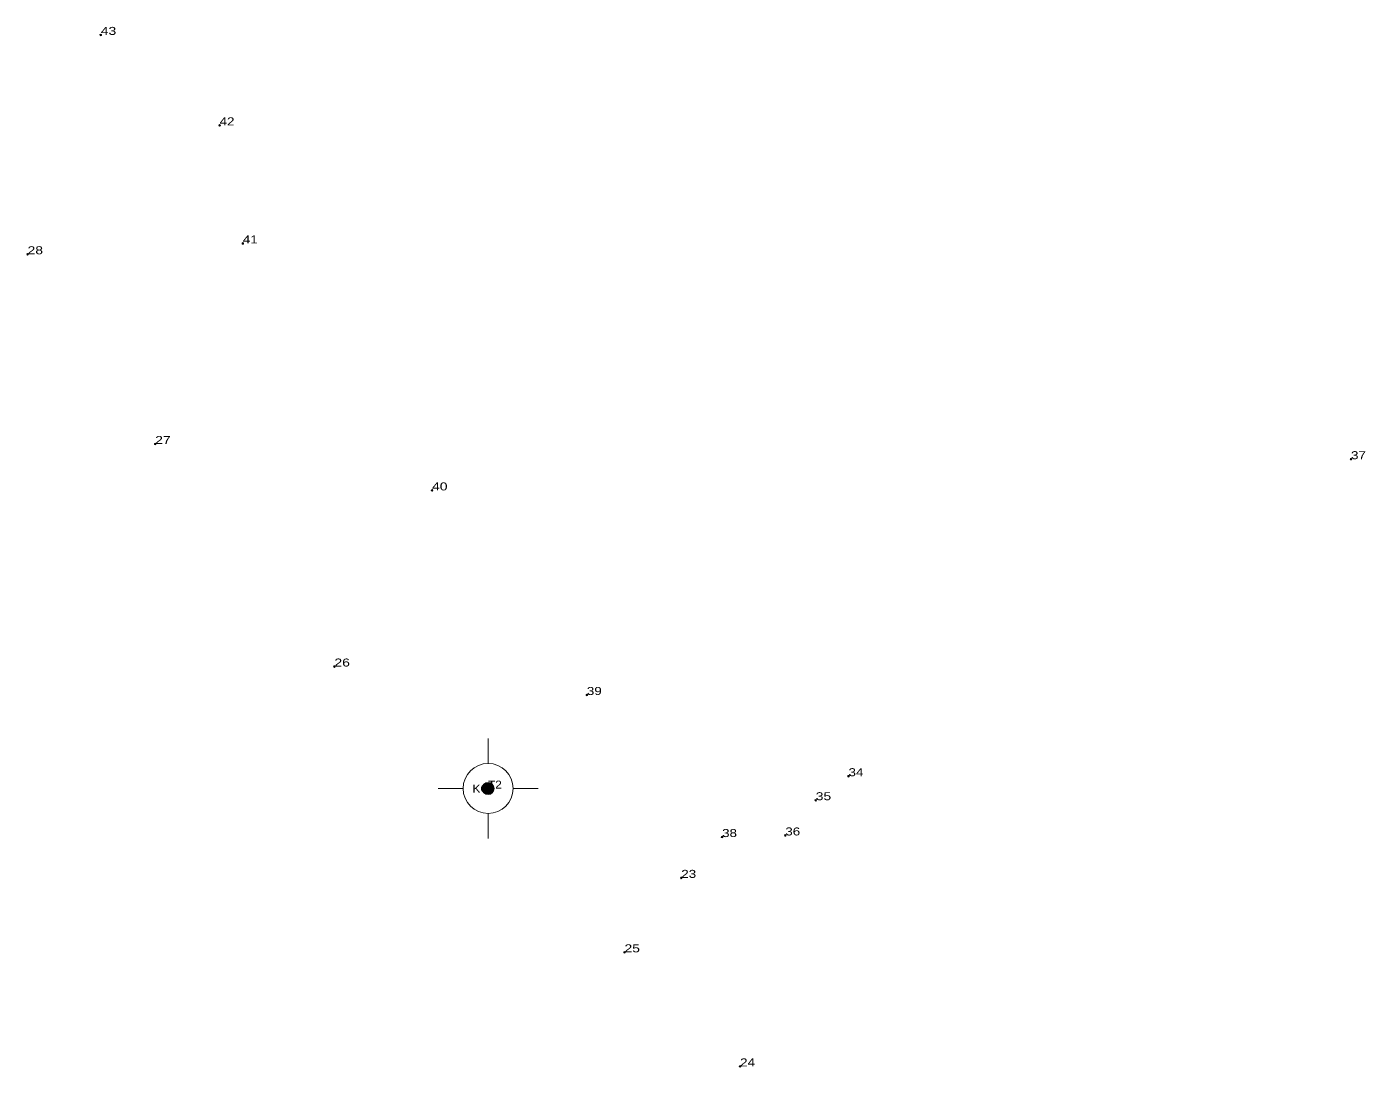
# Model space of a CAD drawing. Header units: metres. Extents: x 548092 to 552280, y 1838216 to 1839989.
# Drawn here: x 548109.9 to 548143.36, y 1838608.41 to 1838634.4 of the extents above; entities that cross this region are included whole.
import ezdxf
from ezdxf.enums import TextEntityAlignment as Align

# ---------------------------------------------------------------- set-up
doc = ezdxf.new("R2010")
doc.units = ezdxf.units.M
doc.header["$LTSCALE"] = 0.08
doc.header["$PDMODE"] = 32
doc.header["$PDSIZE"] = 0.04
doc.layers.add('12', color=7, linetype='Continuous')
doc.layers.add('9', color=7, linetype='Continuous')
doc.layers.add('7', color=7, linetype='Continuous', lineweight=13)

msp = doc.modelspace()

# ---------------------------------------------------------------- hatches: boundary and pattern name
at = {"layer": '7'}
msp.add_hatch(color=256, dxfattribs=at).paths.add_polyline_path([(548121.43047, 1838615.22352, 1), (548121.43047, 1838615.52352, 1)])

# ---------------------------------------------------------------- linework, layer by layer
for p, q in [((548121.43, 1838616), (548121.43, 1838616.62)), ((548120.81, 1838615.37), (548120.18, 1838615.37)), ((548122.68, 1838615.37), (548122.06, 1838615.37)), ((548121.43, 1838614.12), (548121.43, 1838614.75))]:
    msp.add_line(p, q, dxfattribs=at)
for radius in [0.625, 0.15]:
    msp.add_circle((548121.43047, 1838615.37352), radius, dxfattribs=at)
for p in [(548111.75, 1838634.2), (548114.72, 1838631.94), (548109.92, 1838628.72), (548115.3, 1838628.99), (548113.11, 1838623.98), (548143, 1838623.6), (548120.03, 1838622.82), (548117.59, 1838618.42), (548123.9, 1838617.71), (548130.44, 1838615.68), (548129.62, 1838615.08), (548127.28, 1838614.16), (548128.86, 1838614.2), (548126.26, 1838613.14), (548124.84, 1838611.28), (548127.73, 1838608.43)]:
    msp.add_point(p, dxfattribs=at)

# ---------------------------------------------------------------- texts
at = {"layer": '12'}
for s, width, p in [('43', 1.3, (548111.75, 1838634.2)), ('42', 1.25, (548114.72, 1838631.94)), ('41', 1.25, (548115.3, 1838628.99)), ('28', 1.3, (548109.92, 1838628.72)), ('27', 1.3, (548113.11, 1838623.98)), ('37', 1.25, (548143, 1838623.6)), ('40', 1.3, (548120.03, 1838622.82)), ('26', 1.3, (548117.59, 1838618.42)), ('39', 1.25, (548123.9, 1838617.71)), ('34', 1.25, (548130.44, 1838615.68)), ('35', 1.3, (548129.62, 1838615.08)), ('38', 1.25, (548127.28, 1838614.16)), ('36', 1.25, (548128.86, 1838614.2)), ('23', 1.25, (548126.26, 1838613.14)), ('25', 1.3, (548124.84, 1838611.28)), ('24', 1.25, (548127.73, 1838608.43))]:
    msp.add_text(s, height=0.2, dxfattribs=dict(at, width=width)).set_placement(p)
at = {"layer": '7', "width": 1.1}
msp.add_text('T2', height=0.2, dxfattribs=at).set_placement((548121.43, 1838615.37))
at = {"layer": '9', "width": 1.1}
msp.add_text('KC', height=0.2, dxfattribs=at).set_placement((548121.45, 1838615.27), align=Align.RIGHT)

doc.saveas('drawing.dxf')
